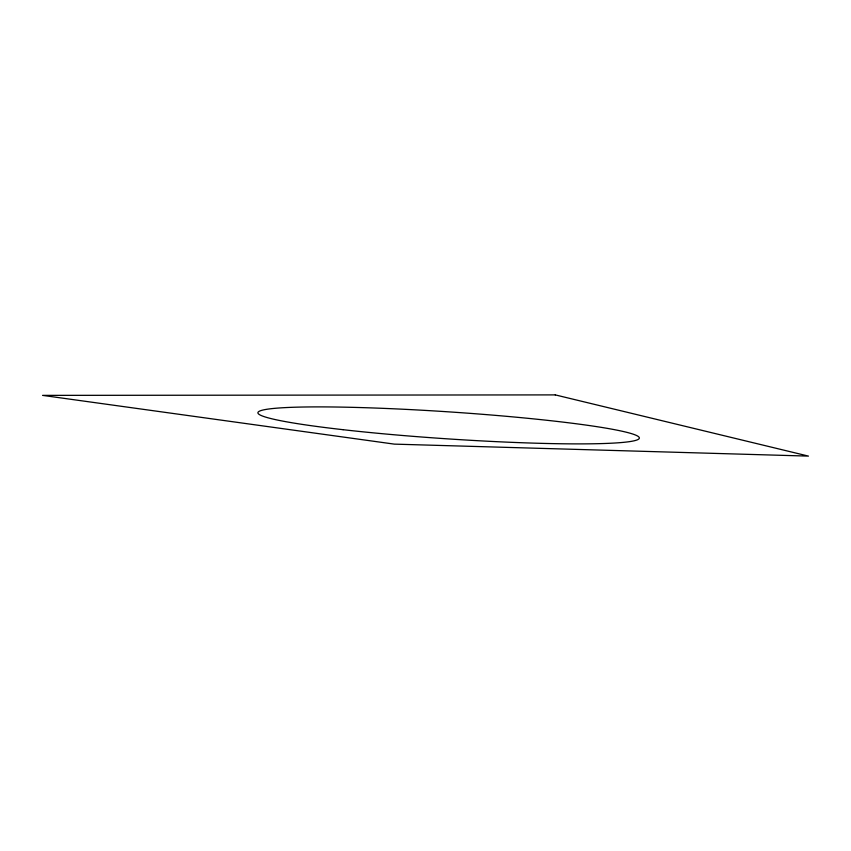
<?xml version="1.0" encoding="UTF-8"?>
<svg xmlns="http://www.w3.org/2000/svg" width="851" height="851" viewBox="0 0 851 851"><rect width="100%" height="100%" fill="white"/><g stroke="black" fill="none" stroke-linecap="round" stroke-linejoin="round"><path stroke-width="1.28" d="M555.278 394.896L42.55 395.375L394.332 444.126L808.45 456.104L555.278 394.896M343.059 429.691A191.135 13.51 3.8 0 0 638.973 438.818A191.135 13.51 3.8 0 0 363.856 407.661A191.135 13.51 3.8 0 0 343.059 429.691"/></g></svg>
